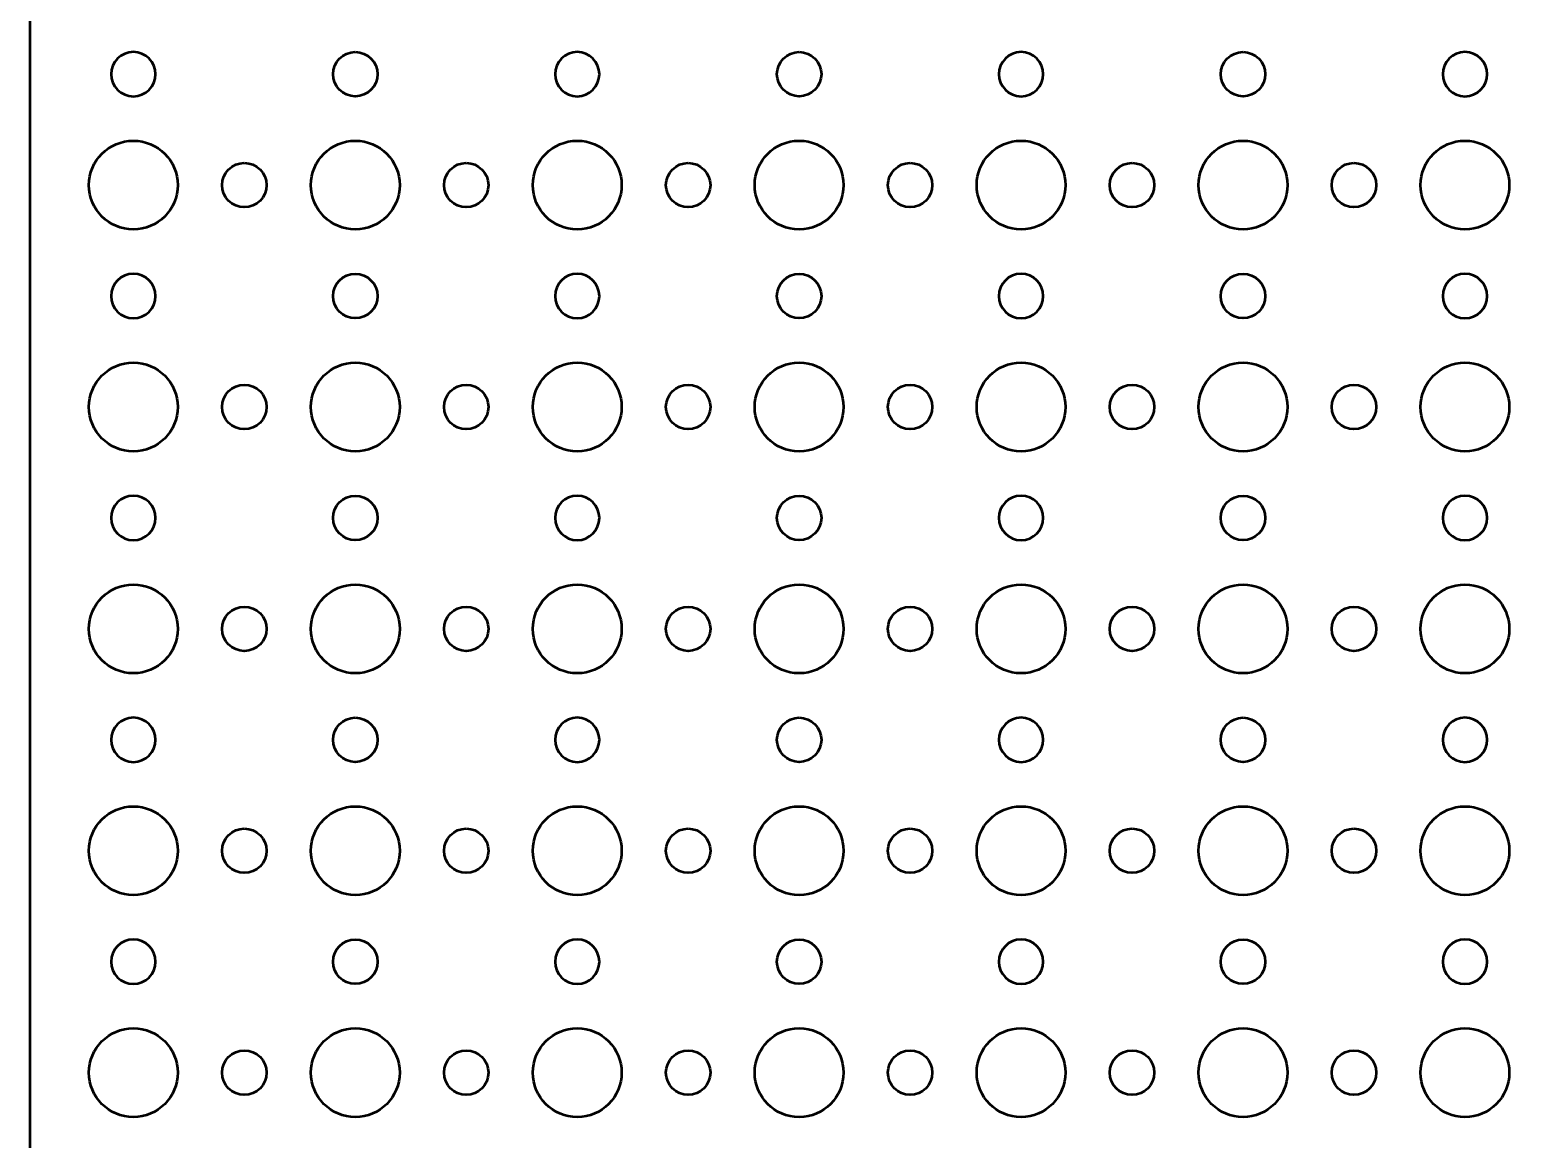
# Model space of a CAD drawing. Header units: centimetres. Extents: x -20.9 to 20.9, y -14.9 to 14.9.
# Drawn here: x 0.05 to 10.12, y -7.2 to 0.3 of the extents above; entities that cross this region are included whole.
import ezdxf

# ---------------------------------------------------------------- set-up
doc = ezdxf.new("R2010")
doc.units = ezdxf.units.CM
doc.header["$MEASUREMENT"] = 0
doc.layers.add('Layer 1', color=7, linetype='Continuous')

msp = doc.modelspace()

# ---------------------------------------------------------------- linework, layer by layer
at = {"layer": 'Layer 1', "lineweight": 53}
for centre, major_axis in [((2.25, 0), (0, 0.15)), ((5.25, 0), (0, 0.15)), ((8.25, 0), (0, 0.15)), ((0.75001, -0.75001), (0, 0.30001)), ((2.25001, -0.75001), (0, 0.30001)), ((3.75001, -0.75001), (0, 0.30001)), ((5.25001, -0.75001), (0, 0.30001)), ((6.75001, -0.75001), (0, 0.30001)), ((8.25001, -0.75001), (0, 0.30001)), ((9.75001, -0.75001), (0, 0.30001)), ((1.5, -0.75), (0, 0.15)), ((3, -0.75), (0, 0.15)), ((4.5, -0.75), (0, 0.15)), ((6, -0.75), (0, 0.15)), ((7.5, -0.75), (0, 0.15)), ((9, -0.75), (0, 0.15)), ((2.25, -1.5), (0, 0.15)), ((5.25, -1.5), (0, 0.15)), ((8.25, -1.5), (0, 0.15)), ((0.75001, -2.25001), (0, 0.30001)), ((2.25001, -2.25001), (0, 0.30001)), ((3.75001, -2.25001), (0, 0.30001)), ((5.25001, -2.25001), (0, 0.30001)), ((6.75001, -2.25001), (0, 0.30001)), ((8.25001, -2.25001), (0, 0.30001)), ((9.75001, -2.25001), (0, 0.30001)), ((1.5, -2.25), (0, 0.15)), ((3, -2.25), (0, 0.15)), ((4.5, -2.25), (0, 0.15)), ((6, -2.25), (0, 0.15)), ((7.5, -2.25), (0, 0.15)), ((9, -2.25), (0, 0.15)), ((2.25, -3), (0, 0.15)), ((5.25, -3), (0, 0.15)), ((8.25, -3), (0, 0.15)), ((0.75001, -3.75001), (0, 0.30001)), ((2.25001, -3.75001), (0, 0.30001)), ((3.75001, -3.75001), (0, 0.30001)), ((5.25001, -3.75001), (0, 0.30001)), ((6.75001, -3.75001), (0, 0.30001)), ((8.25001, -3.75001), (0, 0.30001)), ((9.75001, -3.75001), (0, 0.30001)), ((1.5, -3.75), (0, 0.15)), ((3, -3.75), (0, 0.15)), ((4.5, -3.75), (0, 0.15)), ((6, -3.75), (0, 0.15)), ((7.5, -3.75), (0, 0.15)), ((9, -3.75), (0, 0.15)), ((2.25, -4.5), (0, 0.15)), ((5.25, -4.5), (0, 0.15)), ((8.25, -4.5), (0, 0.15)), ((0.75001, -5.25001), (0, 0.30001)), ((2.25001, -5.25001), (0, 0.30001)), ((3.75001, -5.25001), (0, 0.30001)), ((5.25001, -5.25001), (0, 0.30001)), ((6.75001, -5.25001), (0, 0.30001)), ((8.25001, -5.25001), (0, 0.30001)), ((9.75001, -5.25001), (0, 0.30001)), ((1.5, -5.25), (0, 0.15)), ((3, -5.25), (0, 0.15)), ((4.5, -5.25), (0, 0.15)), ((6, -5.25), (0, 0.15)), ((7.5, -5.25), (0, 0.15)), ((9, -5.25), (0, 0.15)), ((2.25, -6), (0, 0.15)), ((5.25, -6), (0, 0.15)), ((8.25, -6), (0, 0.15)), ((0.75001, -6.75001), (0, 0.30001)), ((2.25001, -6.75001), (0, 0.30001)), ((3.75001, -6.75001), (0, 0.30001)), ((5.25001, -6.75001), (0, 0.30001)), ((6.75001, -6.75001), (0, 0.30001)), ((8.25001, -6.75001), (0, 0.30001)), ((9.75001, -6.75001), (0, 0.30001)), ((1.5, -6.75), (0, 0.15)), ((3, -6.75), (0, 0.15)), ((4.5, -6.75), (0, 0.15)), ((6, -6.75), (0, 0.15)), ((7.5, -6.75), (0, 0.15)), ((9, -6.75), (0, 0.15))]:
    msp.add_ellipse(centre, major_axis=major_axis, ratio=1, dxfattribs=at)
for points, knots in [([(0.05, -14.45), (0.05, -14.45), (0.05, 14.45), (0.05, 14.45), (0.05, 14.45), (0.05, 14.72614), (0.27386, 14.95), (0.55, 14.95), (0.55, 14.95), (0.55, 14.95), (20.45, 14.95), (20.45, 14.95), (20.45, 14.95), (20.72614, 14.95), (20.95, 14.72614), (20.95, 14.45), (20.95, 14.45), (20.95, 14.45), (20.95, -14.45), (20.95, -14.45), (20.95, -14.45), (20.95, -14.72614), (20.72614, -14.95), (20.45, -14.95), (20.45, -14.95), (20.45, -14.95), (0.55, -14.95), (0.55, -14.95), (0.55, -14.95), (0.27386, -14.95), (0.05, -14.72614), (0.05, -14.45)], [0, 0, 0, 0, 0.11111111, 0.11111111, 0.11111111, 0.11111111, 0.22222222, 0.22222222, 0.22222222, 0.22222222, 0.33333333, 0.33333333, 0.33333333, 0.33333333, 0.44444444, 0.44444444, 0.44444444, 0.44444444, 0.55555556, 0.55555556, 0.55555556, 0.55555556, 0.66666667, 0.66666667, 0.66666667, 0.66666667, 0.77777778, 0.77777778, 0.77777778, 0.77777778, 1, 1, 1, 1]), ([(0.6, 0), (0.6, 0.08284), (0.66716, 0.15), (0.75, 0.15), (0.75, 0.15), (0.83284, 0.15), (0.9, 0.08284), (0.9, 0), (0.9, 0), (0.9, -0.08284), (0.83284, -0.15), (0.75, -0.15), (0.75, -0.15), (0.66716, -0.15), (0.6, -0.08284), (0.6, 0)], [0, 0, 0, 0, 0.2, 0.2, 0.2, 0.2, 0.4, 0.4, 0.4, 0.4, 0.6, 0.6, 0.6, 0.6, 1, 1, 1, 1]), ([(3.6, 0), (3.6, 0.08284), (3.66716, 0.15), (3.75, 0.15), (3.75, 0.15), (3.83284, 0.15), (3.9, 0.08284), (3.9, 0), (3.9, 0), (3.9, -0.08284), (3.83284, -0.15), (3.75, -0.15), (3.75, -0.15), (3.66716, -0.15), (3.6, -0.08284), (3.6, 0)], [0, 0, 0, 0, 0.2, 0.2, 0.2, 0.2, 0.4, 0.4, 0.4, 0.4, 0.6, 0.6, 0.6, 0.6, 1, 1, 1, 1]), ([(6.6, 0), (6.6, 0.08284), (6.66716, 0.15), (6.75, 0.15), (6.75, 0.15), (6.83284, 0.15), (6.9, 0.08284), (6.9, 0), (6.9, 0), (6.9, -0.08284), (6.83284, -0.15), (6.75, -0.15), (6.75, -0.15), (6.66716, -0.15), (6.6, -0.08284), (6.6, 0)], [0, 0, 0, 0, 0.2, 0.2, 0.2, 0.2, 0.4, 0.4, 0.4, 0.4, 0.6, 0.6, 0.6, 0.6, 1, 1, 1, 1]), ([(9.6, 0), (9.6, 0.08284), (9.66716, 0.15), (9.75, 0.15), (9.75, 0.15), (9.83284, 0.15), (9.9, 0.08284), (9.9, 0), (9.9, 0), (9.9, -0.08284), (9.83284, -0.15), (9.75, -0.15), (9.75, -0.15), (9.66716, -0.15), (9.6, -0.08284), (9.6, 0)], [0, 0, 0, 0, 0.2, 0.2, 0.2, 0.2, 0.4, 0.4, 0.4, 0.4, 0.6, 0.6, 0.6, 0.6, 1, 1, 1, 1]), ([(0.6, -1.5), (0.6, -1.41716), (0.66716, -1.35), (0.75, -1.35), (0.75, -1.35), (0.83284, -1.35), (0.9, -1.41716), (0.9, -1.5), (0.9, -1.5), (0.9, -1.58284), (0.83284, -1.65), (0.75, -1.65), (0.75, -1.65), (0.66716, -1.65), (0.6, -1.58284), (0.6, -1.5)], [0, 0, 0, 0, 0.2, 0.2, 0.2, 0.2, 0.4, 0.4, 0.4, 0.4, 0.6, 0.6, 0.6, 0.6, 1, 1, 1, 1]), ([(3.6, -1.5), (3.6, -1.41716), (3.66716, -1.35), (3.75, -1.35), (3.75, -1.35), (3.83284, -1.35), (3.9, -1.41716), (3.9, -1.5), (3.9, -1.5), (3.9, -1.58284), (3.83284, -1.65), (3.75, -1.65), (3.75, -1.65), (3.66716, -1.65), (3.6, -1.58284), (3.6, -1.5)], [0, 0, 0, 0, 0.2, 0.2, 0.2, 0.2, 0.4, 0.4, 0.4, 0.4, 0.6, 0.6, 0.6, 0.6, 1, 1, 1, 1]), ([(6.6, -1.5), (6.6, -1.41716), (6.66716, -1.35), (6.75, -1.35), (6.75, -1.35), (6.83284, -1.35), (6.9, -1.41716), (6.9, -1.5), (6.9, -1.5), (6.9, -1.58284), (6.83284, -1.65), (6.75, -1.65), (6.75, -1.65), (6.66716, -1.65), (6.6, -1.58284), (6.6, -1.5)], [0, 0, 0, 0, 0.2, 0.2, 0.2, 0.2, 0.4, 0.4, 0.4, 0.4, 0.6, 0.6, 0.6, 0.6, 1, 1, 1, 1]), ([(9.6, -1.5), (9.6, -1.41716), (9.66716, -1.35), (9.75, -1.35), (9.75, -1.35), (9.83284, -1.35), (9.9, -1.41716), (9.9, -1.5), (9.9, -1.5), (9.9, -1.58284), (9.83284, -1.65), (9.75, -1.65), (9.75, -1.65), (9.66716, -1.65), (9.6, -1.58284), (9.6, -1.5)], [0, 0, 0, 0, 0.2, 0.2, 0.2, 0.2, 0.4, 0.4, 0.4, 0.4, 0.6, 0.6, 0.6, 0.6, 1, 1, 1, 1]), ([(0.6, -3), (0.6, -2.91716), (0.66716, -2.85), (0.75, -2.85), (0.75, -2.85), (0.83284, -2.85), (0.9, -2.91716), (0.9, -3), (0.9, -3), (0.9, -3.08284), (0.83284, -3.15), (0.75, -3.15), (0.75, -3.15), (0.66716, -3.15), (0.6, -3.08284), (0.6, -3)], [0, 0, 0, 0, 0.2, 0.2, 0.2, 0.2, 0.4, 0.4, 0.4, 0.4, 0.6, 0.6, 0.6, 0.6, 1, 1, 1, 1]), ([(3.6, -3), (3.6, -2.91716), (3.66716, -2.85), (3.75, -2.85), (3.75, -2.85), (3.83284, -2.85), (3.9, -2.91716), (3.9, -3), (3.9, -3), (3.9, -3.08284), (3.83284, -3.15), (3.75, -3.15), (3.75, -3.15), (3.66716, -3.15), (3.6, -3.08284), (3.6, -3)], [0, 0, 0, 0, 0.2, 0.2, 0.2, 0.2, 0.4, 0.4, 0.4, 0.4, 0.6, 0.6, 0.6, 0.6, 1, 1, 1, 1]), ([(6.6, -3), (6.6, -2.91716), (6.66716, -2.85), (6.75, -2.85), (6.75, -2.85), (6.83284, -2.85), (6.9, -2.91716), (6.9, -3), (6.9, -3), (6.9, -3.08284), (6.83284, -3.15), (6.75, -3.15), (6.75, -3.15), (6.66716, -3.15), (6.6, -3.08284), (6.6, -3)], [0, 0, 0, 0, 0.2, 0.2, 0.2, 0.2, 0.4, 0.4, 0.4, 0.4, 0.6, 0.6, 0.6, 0.6, 1, 1, 1, 1]), ([(9.6, -3), (9.6, -2.91716), (9.66716, -2.85), (9.75, -2.85), (9.75, -2.85), (9.83284, -2.85), (9.9, -2.91716), (9.9, -3), (9.9, -3), (9.9, -3.08284), (9.83284, -3.15), (9.75, -3.15), (9.75, -3.15), (9.66716, -3.15), (9.6, -3.08284), (9.6, -3)], [0, 0, 0, 0, 0.2, 0.2, 0.2, 0.2, 0.4, 0.4, 0.4, 0.4, 0.6, 0.6, 0.6, 0.6, 1, 1, 1, 1]), ([(0.6, -4.5), (0.6, -4.41716), (0.66716, -4.35), (0.75, -4.35), (0.75, -4.35), (0.83284, -4.35), (0.9, -4.41716), (0.9, -4.5), (0.9, -4.5), (0.9, -4.58284), (0.83284, -4.65), (0.75, -4.65), (0.75, -4.65), (0.66716, -4.65), (0.6, -4.58284), (0.6, -4.5)], [0, 0, 0, 0, 0.2, 0.2, 0.2, 0.2, 0.4, 0.4, 0.4, 0.4, 0.6, 0.6, 0.6, 0.6, 1, 1, 1, 1]), ([(3.6, -4.5), (3.6, -4.41716), (3.66716, -4.35), (3.75, -4.35), (3.75, -4.35), (3.83284, -4.35), (3.9, -4.41716), (3.9, -4.5), (3.9, -4.5), (3.9, -4.58284), (3.83284, -4.65), (3.75, -4.65), (3.75, -4.65), (3.66716, -4.65), (3.6, -4.58284), (3.6, -4.5)], [0, 0, 0, 0, 0.2, 0.2, 0.2, 0.2, 0.4, 0.4, 0.4, 0.4, 0.6, 0.6, 0.6, 0.6, 1, 1, 1, 1]), ([(6.6, -4.5), (6.6, -4.41716), (6.66716, -4.35), (6.75, -4.35), (6.75, -4.35), (6.83284, -4.35), (6.9, -4.41716), (6.9, -4.5), (6.9, -4.5), (6.9, -4.58284), (6.83284, -4.65), (6.75, -4.65), (6.75, -4.65), (6.66716, -4.65), (6.6, -4.58284), (6.6, -4.5)], [0, 0, 0, 0, 0.2, 0.2, 0.2, 0.2, 0.4, 0.4, 0.4, 0.4, 0.6, 0.6, 0.6, 0.6, 1, 1, 1, 1]), ([(9.6, -4.5), (9.6, -4.41716), (9.66716, -4.35), (9.75, -4.35), (9.75, -4.35), (9.83284, -4.35), (9.9, -4.41716), (9.9, -4.5), (9.9, -4.5), (9.9, -4.58284), (9.83284, -4.65), (9.75, -4.65), (9.75, -4.65), (9.66716, -4.65), (9.6, -4.58284), (9.6, -4.5)], [0, 0, 0, 0, 0.2, 0.2, 0.2, 0.2, 0.4, 0.4, 0.4, 0.4, 0.6, 0.6, 0.6, 0.6, 1, 1, 1, 1]), ([(0.6, -6), (0.6, -5.91716), (0.66716, -5.85), (0.75, -5.85), (0.75, -5.85), (0.83284, -5.85), (0.9, -5.91716), (0.9, -6), (0.9, -6), (0.9, -6.08284), (0.83284, -6.15), (0.75, -6.15), (0.75, -6.15), (0.66716, -6.15), (0.6, -6.08284), (0.6, -6)], [0, 0, 0, 0, 0.2, 0.2, 0.2, 0.2, 0.4, 0.4, 0.4, 0.4, 0.6, 0.6, 0.6, 0.6, 1, 1, 1, 1]), ([(3.6, -6), (3.6, -5.91716), (3.66716, -5.85), (3.75, -5.85), (3.75, -5.85), (3.83284, -5.85), (3.9, -5.91716), (3.9, -6), (3.9, -6), (3.9, -6.08284), (3.83284, -6.15), (3.75, -6.15), (3.75, -6.15), (3.66716, -6.15), (3.6, -6.08284), (3.6, -6)], [0, 0, 0, 0, 0.2, 0.2, 0.2, 0.2, 0.4, 0.4, 0.4, 0.4, 0.6, 0.6, 0.6, 0.6, 1, 1, 1, 1]), ([(6.6, -6), (6.6, -5.91716), (6.66716, -5.85), (6.75, -5.85), (6.75, -5.85), (6.83284, -5.85), (6.9, -5.91716), (6.9, -6), (6.9, -6), (6.9, -6.08284), (6.83284, -6.15), (6.75, -6.15), (6.75, -6.15), (6.66716, -6.15), (6.6, -6.08284), (6.6, -6)], [0, 0, 0, 0, 0.2, 0.2, 0.2, 0.2, 0.4, 0.4, 0.4, 0.4, 0.6, 0.6, 0.6, 0.6, 1, 1, 1, 1]), ([(9.6, -6), (9.6, -5.91716), (9.66716, -5.85), (9.75, -5.85), (9.75, -5.85), (9.83284, -5.85), (9.9, -5.91716), (9.9, -6), (9.9, -6), (9.9, -6.08284), (9.83284, -6.15), (9.75, -6.15), (9.75, -6.15), (9.66716, -6.15), (9.6, -6.08284), (9.6, -6)], [0, 0, 0, 0, 0.2, 0.2, 0.2, 0.2, 0.4, 0.4, 0.4, 0.4, 0.6, 0.6, 0.6, 0.6, 1, 1, 1, 1])]:
    msp.add_open_spline(points, degree=3, knots=knots, dxfattribs=at)

doc.saveas('drawing.dxf')
